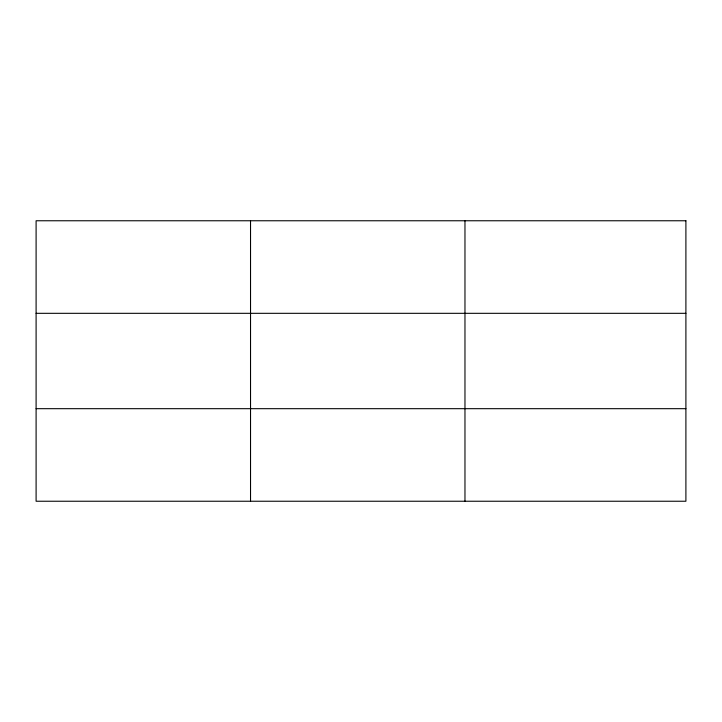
<?xml version="1.0" encoding="UTF-8"?>
<svg xmlns="http://www.w3.org/2000/svg" width="722" height="722" viewBox="0 0 722 722"><rect width="100%" height="100%" fill="white"/><g stroke="black" fill="none" stroke-linecap="round" stroke-linejoin="round"><path stroke-width="1.08" d="M250.534 501.239L250.534 220.761M464.968 501.239L464.968 220.761M36.1 313.321L685.9 313.321M36.1 408.679L685.9 408.679M685.9 220.761L685.9 501.239L36.1 501.239L36.1 220.761L685.9 220.761"/></g></svg>
